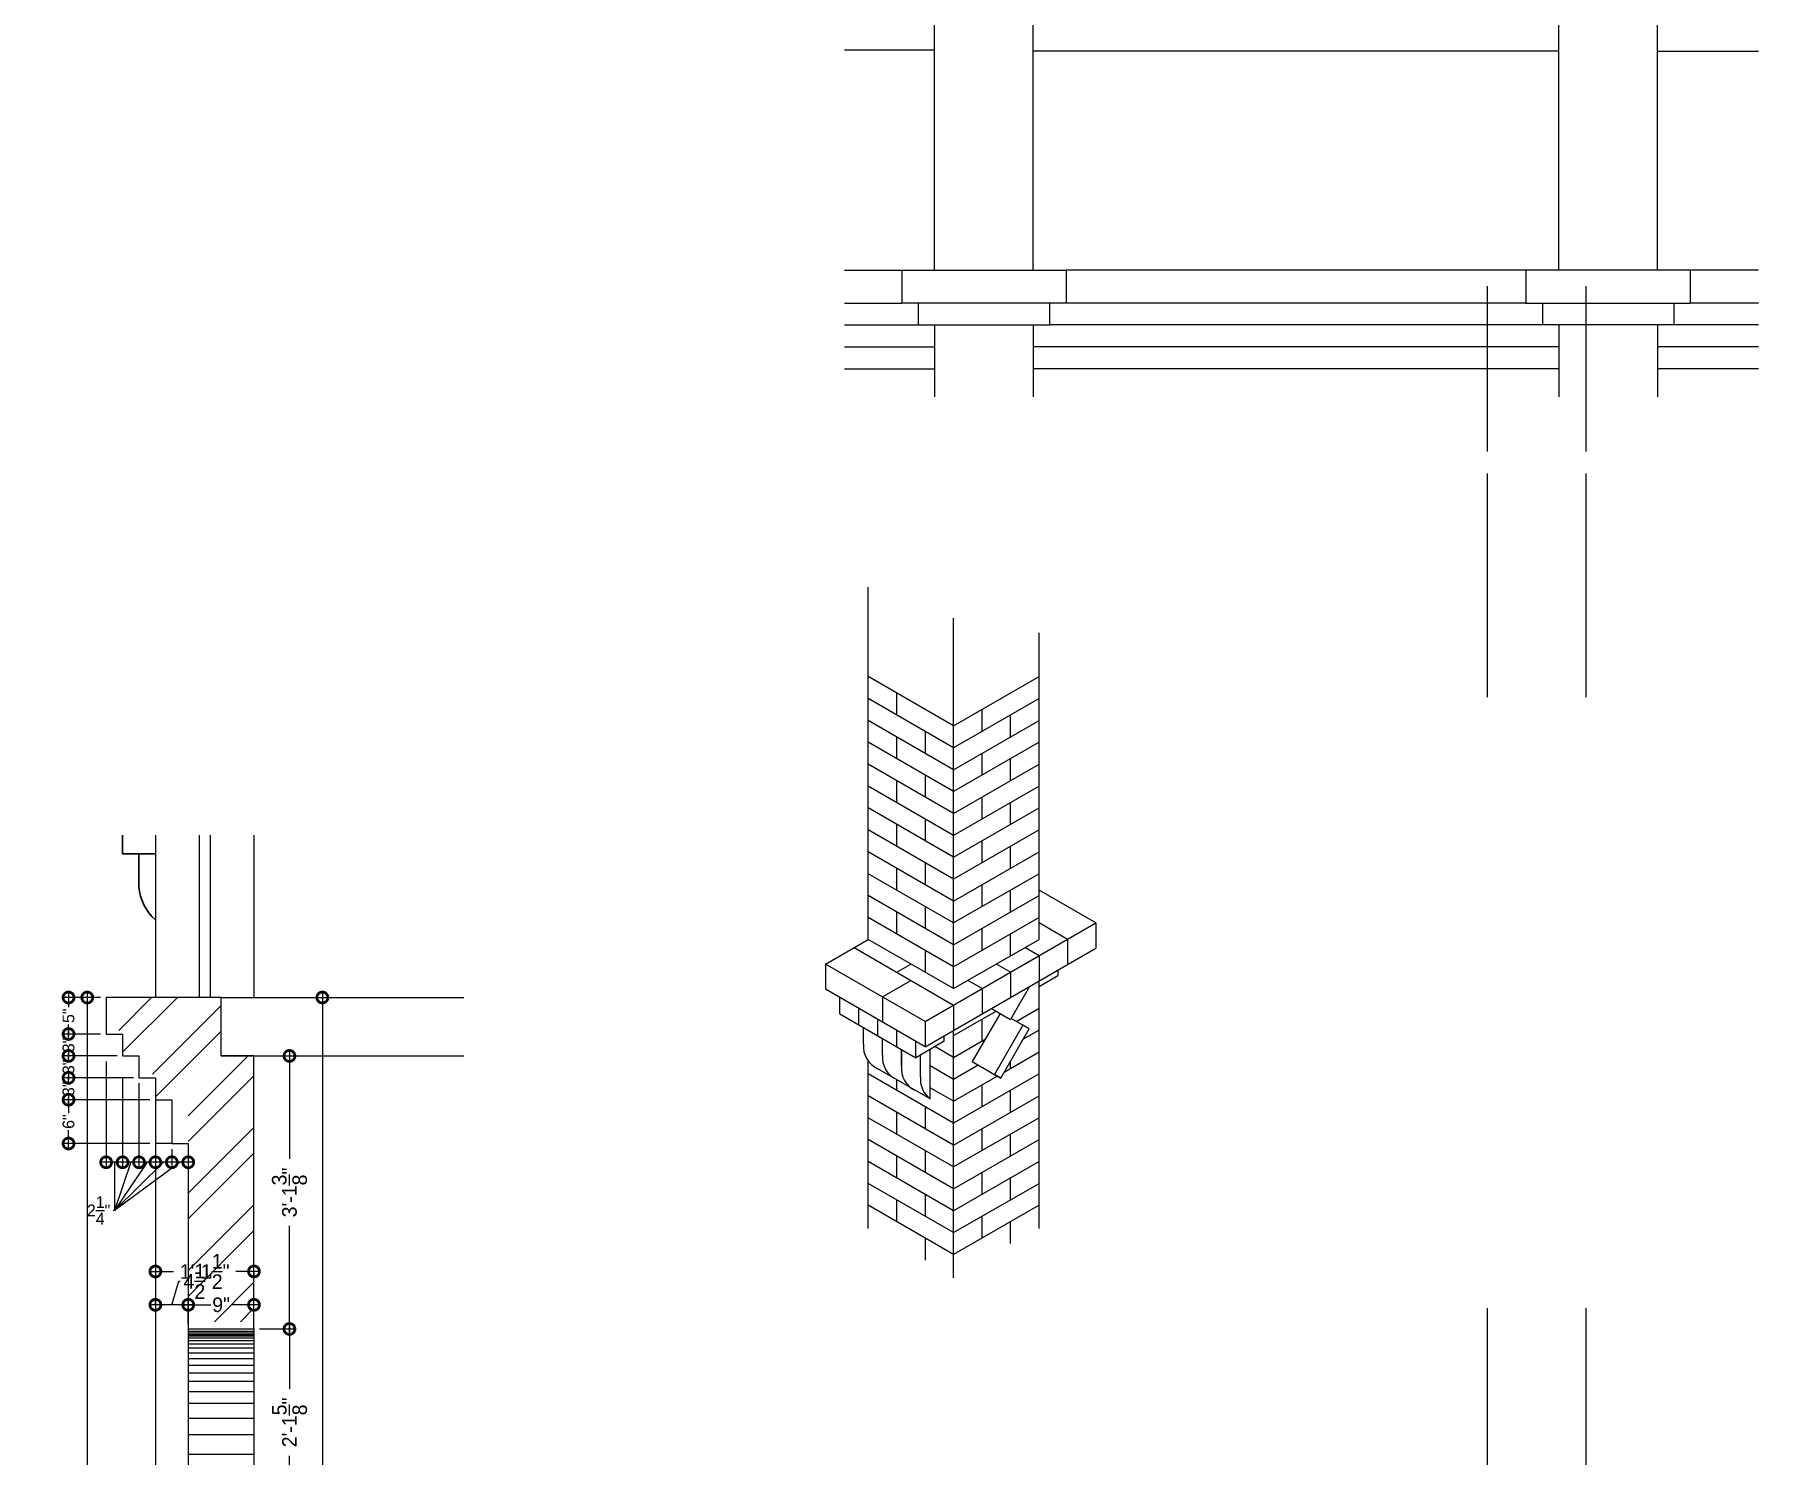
# Paper-space layout 'Layout3' of a CAD drawing. Header units: millimetres. Extents: x 394 to 1198, y 4 to 540.
# Drawn here: x 867.6 to 1103.7, y 111 to 305.7 of the extents above; entities that cross this region are included whole.
import ezdxf
from ezdxf.xclip import XClip

# ---------------------------------------------------------------- set-up
doc = ezdxf.new("R2010")
doc.units = ezdxf.units.MM
doc.header["$XCLIPFRAME"] = 0
doc.layers.get('0').update_dxf_attribs({"color": 254})
for name, color, linetype, lineweight in [('Dim', 7, 'Continuous', 9), ('Hatch', 252, 'Continuous', 0), ('Stair', 22, 'Continuous', 9)]:
    doc.layers.add(name, color=color, linetype=linetype, lineweight=lineweight)
for name, color, linetype in [('ele', 43, 'Continuous'), ('ele1', 1, 'Continuous'), ('Pillar', 30, 'Continuous'), ('Slab', 3, 'Continuous'), ('Text', 255, 'Continuous'), ('WALL', 40, 'Continuous')]:
    doc.layers.add(name, color=color, linetype=linetype)
doc.dimstyles.new('¾ Scale', dxfattribs={"dimtxt": 1.625, "dimasz": 3, "dimexe": 0.75, "dimexo": 0.75, "dimgap": 0.09, "dimtad": 0, "dimdec": 3, "dimzin": 3, "dimdsep": 46, "dimlunit": 4, "dimtxsty": 'Standard', "dimblk": 'DOTSMALL', "dimcen": 0.09, "dimdle": 0.75, "dimadec": 0, "dimazin": 0, "dimtfac": 1, "dimtdec": 3, "dimtmove": 1, "dimatfit": 3, "dimfxl": 1, "dimtolj": 1, "dimtzin": 0, "dimarcsym": 0})

# ---------------------------------------------------------------- blocks, each defined once
blk = doc.blocks.new('Cangry')
at = {"color": 0, "linetype": 'ByBlock', "lineweight": -2, "ltscale": 3}
for p, q in [((13.5, 0), (-13.5, 0)), ((13.5, -3), (13.5, 0)), ((-13.5, -3), (-13.5, 0)), ((-3.18, -3), (-13.5, -3)), ((-11.25, -3), (-11.25, -7.5)), ((0, -6), (-3.18, -3)), ((3.18, -3), (0, -6)), ((13.5, -3), (3.18, -3)), ((11.39, -3), (11.39, -7.5)), ((-6.75, -7.5), (-11.25, -7.5)), ((-9, -7.5), (-9, -12)), ((6.89, -7.5), (11.39, -7.5)), ((9.14, -7.5), (9.14, -12))]:
    blk.add_line(p, q, dxfattribs=at)
blk.add_lwpolyline([(0, -8.07), (-3.18, -11.25), (0, -14.43), (3.18, -11.25)], close=True, dxfattribs=at)
for centre, start, end in [((-2.45, -11.54), 184.0381, 229.092), ((2.59, -11.54), 310.908, 355.9619)]:
    blk.add_arc(centre, 6.57, start, end, dxfattribs=at)
blk = doc.blocks.new('Lemp')
at = {"color": 0, "linetype": 'ByBlock', "lineweight": -2, "ltscale": 3}
for p, q in [((0, 15.11), (-5.52, 11.07)), ((0, 15.11), (5.52, 11.07)), ((5.52, 11.07), (-5.52, 11.07)), ((-3.16, 11.07), (-3.16, 6.49)), ((3.16, 6.49), (3.16, 11.07)), ((-3.16, 6.49), (3.16, 6.49)), ((-1.85, 5), (-0.53, 3.51)), ((0.53, 6.49), (-0.53, 6.49)), ((-0.53, 6.49), (-0.53, 0.53)), ((0.53, 0.53), (0.53, 6.49)), ((1.85, 5), (0.53, 3.51))]:
    blk.add_line(p, q, dxfattribs=at)
blk.add_arc((0, 0.53), 0.527, 180, 0, dxfattribs=at)
for points in [[(-1.85, 5), (-2.58, 5.37), (-3.12, 5.3), (-3.24, 4.96), (-3.02, 4.45), (-2.73, 4.59)], [(-1.24, 4.31), (-1.4, 4.93), (-1.17, 5.42), (-0.71, 4.88), (-0.97, 4.64)], [(1.24, 4.31), (1.4, 4.93), (1.17, 5.42), (0.71, 4.88), (0.97, 4.64)], [(1.85, 5), (2.58, 5.37), (3.12, 5.3), (3.24, 4.96), (3.02, 4.45), (2.73, 4.59)], [(-0.53, 1.34), (-0.84, 2.47), (-1.26, 2.79), (-2.15, 2.61), (-2.15, 2.08), (-1.67, 2.25), (-1.43, 2.39)], [(0.53, 1.34), (0.84, 2.47), (1.26, 2.79), (2.15, 2.61), (2.15, 2.08), (1.67, 2.25), (1.43, 2.39)]]:
    blk.add_spline(points, degree=3, dxfattribs=at)
blk = doc.blocks.new('LINE')
at = {"color": 0, "linetype": 'ByBlock', "lineweight": -2}
blk.add_line((0, 0), (12, 0), dxfattribs=at)
blk = doc.blocks.new('Gutka')
at = {"color": 0, "linetype": 'ByBlock', "lineweight": -2}
blk.add_line((4.5, 7.5), (-4.5, 7.5), dxfattribs=at)
for points in [[(4.5, 10.5), (-4.5, 10.5), (-4.5, 7.5), (4.5, 7.5)], [(-2.25, 7.5), (2.25, 7.5), (2.25, 4.5), (-2.25, 4.5)], [(-1.125, 4.5), (1.125, 4.5), (1.125, 0), (-1.125, 0)]]:
    blk.add_lwpolyline(points, close=True, dxfattribs=at)
blk = doc.blocks.new('Arch-9')
at = {"color": 0, "linetype": 'ByBlock', "lineweight": -2}
blk.add_lwpolyline([(99, 0, 0.267949), (84.94, 24.36), (47.25, 46.57), (9.53, 24.34, 0.267572), (-4.5, 0), (0, 0, -0.267949), (11.81, 20.46), (47.25, 41.34), (82.69, 20.46, -0.267949), (94.5, 0)], format="xyb", close=True, dxfattribs=at)
blk = doc.blocks.new('A-Lines')
at = {"color": 0, "linetype": 'ByBlock', "lineweight": -2}
for p, q in [((0, 11.899), (1, 11.899)), ((0, 11.799), (1, 11.799)), ((0, 11.695), (1, 11.695)), ((0, 11.598), (1, 11.598)), ((0, 11.469), (1, 11.469)), ((0, 11.299), (1, 11.299)), ((0, 11.095), (1, 11.095)), ((0, 10.823), (1, 10.823)), ((0, 10.517), (1, 10.517)), ((0, 10.132), (1, 10.132)), ((0, 9.712), (1, 9.712)), ((0, 9.225), (1, 9.225)), ((0, 8.676), (1, 8.676)), ((0, 8.015), (1, 8.015)), ((0, 7.254), (1, 7.254)), ((0, 6.291), (1, 6.291)), ((0, 5.239), (1, 5.239)), ((0, 3.976), (1, 3.976)), ((0, 2.666), (1, 2.666)), ((0, 1.267), (1, 1.267))]:
    blk.add_line(p, q, dxfattribs=at)
blk = doc.blocks.new('_DotSmall')
at = {"layer": 'Text', "color": 0, "const_width": 0.5}
blk.add_lwpolyline([(-0.0625, 0, 1), (0.0625, 0, 1)], format="xyb", close=True, dxfattribs=at)
blk = doc.blocks.new('*D224')
at = {"layer": 'Defpoints', "color": 0, "transparency": 16777216}
for p in [(897.64, 128.37), (902.5, 128.37), (897.64, 102.78)]:
    blk.add_point(p, dxfattribs=at)
at = {"layer": 'Dim', "color": 0, "lineweight": -2, "transparency": 16777216}
for p, q in [((898.39, 128.37), (903.25, 128.37)), ((902.5, 129.12), (902.5, 120.16)), ((902.5, 102.03), (902.5, 110.98)), ((898.39, 102.78), (903.25, 102.78))]:
    blk.add_line(p, q, dxfattribs=at)
at = {"layer": 'Dim', "color": 0, "lineweight": -2, "transparency": 16777216, "xscale": 3, "yscale": 3, "zscale": 3}
for p, rotation in [((902.5, 128.37), 90), ((902.5, 102.78), 270)]:
    blk.add_blockref('_DotSmall', p, dxfattribs=dict(at, rotation=rotation))
at = {"layer": 'Dim', "color": 0, "transparency": 16777216, "insert": (902.5, 115.57), "char_height": 2, "attachment_point": 5, "rotation": 90}
blk.add_mtext('\\A1;2\'-1{\\H1x;\\S5/8;}"', dxfattribs=at)
blk = doc.blocks.new('*D225')
at = {"layer": 'Defpoints', "color": 0, "transparency": 16777216}
for p in [(897.64, 165.78), (902.5, 165.78), (897.64, 128.37)]:
    blk.add_point(p, dxfattribs=at)
at = {"layer": 'Dim', "color": 0, "lineweight": -2, "transparency": 16777216}
for p, q in [((898.39, 165.78), (903.25, 165.78)), ((902.5, 166.53), (902.5, 151.66)), ((902.5, 127.62), (902.5, 142.48)), ((898.39, 128.37), (903.25, 128.37))]:
    blk.add_line(p, q, dxfattribs=at)
at = {"layer": 'Dim', "color": 0, "lineweight": -2, "transparency": 16777216, "xscale": 3, "yscale": 3, "zscale": 3}
for p, rotation in [((902.5, 165.78), 90), ((902.5, 128.37), 270)]:
    blk.add_blockref('_DotSmall', p, dxfattribs=dict(at, rotation=rotation))
at = {"layer": 'Dim', "color": 0, "transparency": 16777216, "insert": (902.5, 147.07), "char_height": 2, "attachment_point": 5, "rotation": 90}
blk.add_mtext('\\A1;3\'-1{\\H1x;\\S3/8;}"', dxfattribs=at)
blk = doc.blocks.new('*D226')
at = {"layer": 'Defpoints', "color": 0, "transparency": 16777216}
for p in [(906.1, 173.78), (906.1, 33.78), (907.01, 33.78)]:
    blk.add_point(p, dxfattribs=at)
at = {"layer": 'Dim', "color": 0, "lineweight": -2, "transparency": 16777216}
for p, q in [((906.85, 173.78), (907.76, 173.78)), ((907.01, 174.53), (907.01, 108.03)), ((907.01, 33.03), (907.01, 99.52)), ((906.85, 33.78), (907.76, 33.78))]:
    blk.add_line(p, q, dxfattribs=at)
at = {"layer": 'Dim', "color": 0, "lineweight": -2, "transparency": 16777216, "xscale": 3, "yscale": 3, "zscale": 3}
for p, rotation in [((907.01, 173.78), 90), ((907.01, 33.78), 270)]:
    blk.add_blockref('_DotSmall', p, dxfattribs=dict(at, rotation=rotation))
at = {"layer": 'Dim', "color": 0, "transparency": 16777216, "insert": (907.01, 103.78), "char_height": 2, "attachment_point": 5, "rotation": 90}
blk.add_mtext('\\A1;11\'-8"', dxfattribs=at)
blk = doc.blocks.new('*D227')
at = {"layer": 'Defpoints', "color": 0, "transparency": 16777216}
for p in [(897.64, 131.68), (888.64, 128.37), (897.64, 128.37)]:
    blk.add_point(p, dxfattribs=at)
at = {"layer": 'Dim', "color": 0, "lineweight": -2, "transparency": 16777216}
for p, q in [((888.64, 129.12), (888.64, 132.43)), ((897.64, 129.12), (897.64, 132.43)), ((887.89, 131.68), (891.72, 131.68)), ((898.39, 131.68), (894.57, 131.68))]:
    blk.add_line(p, q, dxfattribs=at)
at = {"layer": 'Dim', "color": 0, "lineweight": -2, "transparency": 16777216, "xscale": 3, "yscale": 3, "zscale": 3, "rotation": 180}
blk.add_blockref('_DotSmall', (888.64, 131.68), dxfattribs=at)
at = {"layer": 'Dim', "color": 0, "lineweight": -2, "transparency": 16777216, "xscale": 3, "yscale": 3, "zscale": 3}
blk.add_blockref('_DotSmall', (897.64, 131.68), dxfattribs=at)
at = {"layer": 'Dim', "color": 0, "transparency": 16777216, "insert": (893.14, 131.68), "char_height": 2, "attachment_point": 5}
blk.add_mtext('\\A1;9"', dxfattribs=at)
blk = doc.blocks.new('*D228')
at = {"layer": 'Defpoints', "color": 0, "transparency": 16777216}
for p in [(884.14, 131.68), (884.14, 131.03), (888.64, 128.37)]:
    blk.add_point(p, dxfattribs=at)
at = {"layer": 'Dim', "color": 0, "lineweight": -2, "transparency": 16777216}
for p, q in [((886.39, 131.68), (887.36, 134.9)), ((887.36, 134.9), (887.54, 134.9)), ((884.14, 131.78), (884.14, 132.43)), ((888.64, 129.12), (888.64, 132.43)), ((889.39, 131.68), (883.39, 131.68))]:
    blk.add_line(p, q, dxfattribs=at)
at = {"layer": 'Dim', "color": 0, "lineweight": -2, "transparency": 16777216, "xscale": 3, "yscale": 3, "zscale": 3, "rotation": 180}
blk.add_blockref('_DotSmall', (884.14, 131.68), dxfattribs=at)
at = {"layer": 'Dim', "color": 0, "lineweight": -2, "transparency": 16777216, "xscale": 3, "yscale": 3, "zscale": 3}
blk.add_blockref('_DotSmall', (888.64, 131.68), dxfattribs=at)
at = {"layer": 'Dim', "color": 0, "transparency": 16777216, "insert": (889.96, 134.9), "char_height": 2, "attachment_point": 5}
blk.add_mtext('\\A1;4{\\H1x;\\S1/2;}"', dxfattribs=at)
blk = doc.blocks.new('*D229')
at = {"layer": 'Defpoints', "color": 0, "transparency": 16777216}
for p in [(884.14, 136.83), (884.14, 136.25), (897.64, 136.83)]:
    blk.add_point(p, dxfattribs=at)
at = {"layer": 'Dim', "color": 0, "lineweight": -2, "transparency": 16777216}
for p, q in [((883.39, 136.25), (886.64, 136.25)), ((884.14, 136.08), (884.14, 135.5)), ((898.39, 136.25), (895.15, 136.25)), ((897.64, 136.08), (897.64, 135.5))]:
    blk.add_line(p, q, dxfattribs=at)
at = {"layer": 'Dim', "color": 0, "lineweight": -2, "transparency": 16777216, "xscale": 3, "yscale": 3, "zscale": 3, "rotation": 180}
blk.add_blockref('_DotSmall', (884.14, 136.25), dxfattribs=at)
at = {"layer": 'Dim', "color": 0, "lineweight": -2, "transparency": 16777216, "xscale": 3, "yscale": 3, "zscale": 3}
blk.add_blockref('_DotSmall', (897.64, 136.25), dxfattribs=at)
at = {"layer": 'Dim', "color": 0, "transparency": 16777216, "insert": (890.89, 136.25), "char_height": 2, "attachment_point": 5}
blk.add_mtext('\\A1;1\'-1{\\H1x;\\S1/2;}"', dxfattribs=at)
blk = doc.blocks.new('*D230')
at = {"layer": 'Defpoints', "color": 0, "transparency": 16777216}
for p in [(877.39, 173.78), (874.8, 33.78), (879.64, 33.78)]:
    blk.add_point(p, dxfattribs=at)
at = {"layer": 'Dim', "color": 0, "lineweight": -2, "transparency": 16777216}
for p, q in [((876.64, 173.78), (874.05, 173.78)), ((874.8, 174.53), (874.8, 108.03)), ((874.8, 33.03), (874.8, 99.52)), ((878.89, 33.78), (874.05, 33.78))]:
    blk.add_line(p, q, dxfattribs=at)
at = {"layer": 'Dim', "color": 0, "lineweight": -2, "transparency": 16777216, "xscale": 3, "yscale": 3, "zscale": 3}
for p, rotation in [((874.8, 173.78), 90), ((874.8, 33.78), 270)]:
    blk.add_blockref('_DotSmall', p, dxfattribs=dict(at, rotation=rotation))
at = {"layer": 'Dim', "color": 0, "transparency": 16777216, "insert": (874.8, 103.78), "char_height": 2, "attachment_point": 5, "rotation": 90}
blk.add_mtext('\\A1;11\'-8"', dxfattribs=at)
blk = doc.blocks.new('*D250')
at = {"layer": 'Defpoints', "color": 0, "transparency": 16777216}
for p in [(877.39, 173.78), (872.24, 168.78), (877.39, 168.78)]:
    blk.add_point(p, dxfattribs=at)
at = {"layer": 'Dim', "color": 0, "lineweight": -2, "transparency": 16777216}
for p, q in [((876.64, 173.78), (871.49, 173.78)), ((872.24, 174.53), (872.24, 172.45)), ((872.24, 168.03), (872.24, 170.1)), ((876.64, 168.78), (871.49, 168.78))]:
    blk.add_line(p, q, dxfattribs=at)
at = {"layer": 'Dim', "color": 0, "lineweight": -2, "transparency": 16777216, "xscale": 3, "yscale": 3, "zscale": 3}
for p, rotation in [((872.24, 173.78), 90), ((872.24, 168.78), 270)]:
    blk.add_blockref('_DotSmall', p, dxfattribs=dict(at, rotation=rotation))
at = {"layer": 'Dim', "color": 0, "transparency": 16777216, "insert": (872.24, 171.28), "char_height": 1.625, "attachment_point": 5, "rotation": 90}
blk.add_mtext('\\A1;5"', dxfattribs=at)
blk = doc.blocks.new('*D251')
at = {"layer": 'Defpoints', "color": 0, "transparency": 16777216}
for p in [(877.39, 168.78), (872.24, 165.78), (879.64, 165.78)]:
    blk.add_point(p, dxfattribs=at)
at = {"layer": 'Dim', "color": 0, "lineweight": -2, "transparency": 16777216}
for p, q in [((876.64, 168.78), (871.49, 168.78)), ((872.24, 169.53), (872.24, 168.45)), ((878.89, 165.78), (871.49, 165.78)), ((872.24, 165.03), (872.24, 166.1))]:
    blk.add_line(p, q, dxfattribs=at)
at = {"layer": 'Dim', "color": 0, "lineweight": -2, "transparency": 16777216, "xscale": 3, "yscale": 3, "zscale": 3}
for p, rotation in [((872.24, 168.78), 90), ((872.24, 165.78), 270)]:
    blk.add_blockref('_DotSmall', p, dxfattribs=dict(at, rotation=rotation))
at = {"layer": 'Dim', "color": 0, "transparency": 16777216, "insert": (872.24, 167.28), "char_height": 1.625, "attachment_point": 5, "rotation": 90}
blk.add_mtext('\\A1;3"', dxfattribs=at)
blk = doc.blocks.new('*D252')
at = {"layer": 'Defpoints', "color": 0, "transparency": 16777216}
for p in [(879.64, 165.78), (872.24, 162.78), (881.89, 162.78)]:
    blk.add_point(p, dxfattribs=at)
at = {"layer": 'Dim', "color": 0, "lineweight": -2, "transparency": 16777216}
for p, q in [((878.89, 165.78), (871.49, 165.78)), ((872.24, 166.53), (872.24, 165.45)), ((872.24, 162.03), (872.24, 163.1)), ((881.14, 162.78), (871.49, 162.78))]:
    blk.add_line(p, q, dxfattribs=at)
at = {"layer": 'Dim', "color": 0, "lineweight": -2, "transparency": 16777216, "xscale": 3, "yscale": 3, "zscale": 3}
for p, rotation in [((872.24, 165.78), 90), ((872.24, 162.78), 270)]:
    blk.add_blockref('_DotSmall', p, dxfattribs=dict(at, rotation=rotation))
at = {"layer": 'Dim', "color": 0, "transparency": 16777216, "insert": (872.24, 164.28), "char_height": 1.625, "attachment_point": 5, "rotation": 90}
blk.add_mtext('\\A1;3"', dxfattribs=at)
blk = doc.blocks.new('*D253')
at = {"layer": 'Defpoints', "color": 0, "transparency": 16777216}
for p in [(881.89, 162.78), (872.24, 159.78), (884.14, 159.78)]:
    blk.add_point(p, dxfattribs=at)
at = {"layer": 'Dim', "color": 0, "lineweight": -2, "transparency": 16777216}
for p, q in [((872.24, 163.53), (872.24, 162.45)), ((881.14, 162.78), (871.49, 162.78)), ((883.39, 159.78), (871.49, 159.78)), ((872.24, 159.03), (872.24, 160.1))]:
    blk.add_line(p, q, dxfattribs=at)
at = {"layer": 'Dim', "color": 0, "lineweight": -2, "transparency": 16777216, "xscale": 3, "yscale": 3, "zscale": 3}
for p, rotation in [((872.24, 162.78), 90), ((872.24, 159.78), 270)]:
    blk.add_blockref('_DotSmall', p, dxfattribs=dict(at, rotation=rotation))
at = {"layer": 'Dim', "color": 0, "transparency": 16777216, "insert": (872.24, 161.28), "char_height": 1.625, "attachment_point": 5, "rotation": 90}
blk.add_mtext('\\A1;3"', dxfattribs=at)
blk = doc.blocks.new('*D254')
at = {"layer": 'Defpoints', "color": 0, "transparency": 16777216}
for p in [(884.14, 159.78), (872.24, 153.78), (884.14, 153.78)]:
    blk.add_point(p, dxfattribs=at)
at = {"layer": 'Dim', "color": 0, "lineweight": -2, "transparency": 16777216}
for p, q in [((883.39, 159.78), (871.49, 159.78)), ((872.24, 160.53), (872.24, 157.95)), ((883.39, 153.78), (871.49, 153.78)), ((872.24, 153.03), (872.24, 155.6))]:
    blk.add_line(p, q, dxfattribs=at)
at = {"layer": 'Dim', "color": 0, "lineweight": -2, "transparency": 16777216, "xscale": 3, "yscale": 3, "zscale": 3}
for p, rotation in [((872.24, 159.78), 90), ((872.24, 153.78), 270)]:
    blk.add_blockref('_DotSmall', p, dxfattribs=dict(at, rotation=rotation))
at = {"layer": 'Dim', "color": 0, "transparency": 16777216, "insert": (872.24, 156.78), "char_height": 1.625, "attachment_point": 5, "rotation": 90}
blk.add_mtext('\\A1;6"', dxfattribs=at)
blk = doc.blocks.new('*D255')
at = {"layer": 'Defpoints', "color": 0, "transparency": 16777216}
for p in [(877.39, 165.78), (879.64, 162.78), (877.39, 151.21)]:
    blk.add_point(p, dxfattribs=at)
at = {"layer": 'Dim', "color": 0, "lineweight": -2, "transparency": 16777216}
for p, q in [((877.39, 165.03), (877.39, 150.46)), ((879.64, 162.03), (879.64, 150.46)), ((880.39, 151.21), (876.64, 151.21)), ((878.52, 151.21), (878.53, 144.61)), ((878.53, 144.61), (878.35, 144.61))]:
    blk.add_line(p, q, dxfattribs=at)
at = {"layer": 'Dim', "color": 0, "lineweight": -2, "transparency": 16777216, "xscale": 3, "yscale": 3, "zscale": 3, "rotation": 180}
blk.add_blockref('_DotSmall', (877.39, 151.21), dxfattribs=at)
at = {"layer": 'Dim', "color": 0, "lineweight": -2, "transparency": 16777216, "xscale": 3, "yscale": 3, "zscale": 3}
blk.add_blockref('_DotSmall', (879.64, 151.21), dxfattribs=at)
at = {"layer": 'Dim', "color": 0, "transparency": 16777216, "insert": (876.36, 144.61), "char_height": 1.625, "attachment_point": 5}
blk.add_mtext('\\A1;2{\\H1x;\\S1/4;}"', dxfattribs=at)

psp = doc.layouts.new('Layout3')

# ---------------------------------------------------------------- hatches: boundary and pattern name
at = {"layer": 'Hatch'}
h = psp.add_hatch(dxfattribs=at)
h.set_pattern_fill('ANSI32', color=256, scale=20, style=0)
h.set_pattern_definition([(45, (711.284, 330.248), (-5.3033, 5.3033), []), (45, (714.819, 330.248), (-5.3033, 5.3033), [])])
h.paths.add_polyline_path([(897.642, 165.7753), (893.142, 165.7753), (893.142, 173.7753), (877.392, 173.7753), (877.392, 169.2753), (879.642, 169.2753), (879.642, 166.2753), (881.892, 166.2753), (881.892, 163.2753), (884.142, 163.2753), (884.142, 160.2753), (888.642, 160.2753), (888.642, 129.3695), (897.642, 129.3695)])

# ---------------------------------------------------------------- linework, layer by layer
at = {"layer": 'Dim', "lineweight": 18}
for p, q in [((981.7921, 181.743), (981.7921, 229.9961)), ((993.4834, 174.993), (993.4834, 225.7548)), ((1005.1748, 181.743), (1005.1748, 223.7339)), ((1012.969, 183.993), (1005.1748, 188.493)), ((989.5863, 170.493), (1012.969, 183.993)), ((1012.969, 183.993), (1012.969, 180.5289)), ((975.9464, 178.368), (981.7921, 181.743)), ((993.4834, 174.993), (981.7921, 181.743)), ((989.5863, 167.0289), (1012.969, 180.5289)), ((993.4834, 174.993), (1005.1748, 181.743)), ((989.5863, 170.493), (975.9464, 178.368)), ((975.9464, 178.368), (975.9464, 174.9039)), ((989.5863, 167.0289), (975.9464, 174.9039)), ((1003.8757, 175.2789), (1001.2776, 170.7789)), ((1005.1748, 142.1249), (1005.1748, 176.0289)), ((989.5863, 170.493), (989.5863, 167.0289)), ((998.6796, 172.2789), (1001.2776, 170.7789)), ((993.4834, 135.3749), (993.4834, 169.2789)), ((981.7921, 142.1249), (981.7921, 165.0605))]:
    psp.add_line(p, q, dxfattribs=at)
at = {"layer": 'Dim', "lineweight": 9}
for p, q in [((993.4834, 210.993), (981.7921, 217.743)), ((993.4834, 210.993), (1005.1748, 217.743)), ((985.6892, 212.493), (985.6892, 215.493)), ((993.4834, 207.993), (981.7921, 214.743)), ((1005.1748, 214.743), (993.4834, 207.993)), ((997.3805, 210.243), (997.3805, 213.243)), ((993.4834, 204.993), (981.7921, 211.743)), ((989.5863, 210.243), (989.5863, 207.243)), ((993.4834, 204.993), (1005.1748, 211.743)), ((1001.2776, 209.493), (1001.2776, 212.493)), ((993.4834, 201.993), (981.7921, 208.743)), ((985.6892, 206.493), (985.6892, 209.493)), ((1005.1748, 208.743), (993.4834, 201.993)), ((993.4834, 198.993), (981.7921, 205.743)), ((993.4834, 198.993), (1005.1748, 205.743)), ((997.3805, 204.243), (997.3805, 207.243)), ((1001.2776, 203.493), (1001.2776, 206.493)), ((985.6892, 200.493), (985.6892, 203.493)), ((989.5863, 204.243), (989.5863, 201.243)), ((993.4834, 195.993), (981.7921, 202.743)), ((1005.1748, 202.743), (993.4834, 195.993)), ((997.3805, 198.243), (997.3805, 201.243)), ((993.4834, 192.993), (981.7921, 199.743)), ((993.4834, 192.993), (1005.1748, 199.743)), ((1001.2776, 197.493), (1001.2776, 200.493)), ((993.4834, 189.993), (981.7921, 196.743)), ((985.6892, 194.493), (985.6892, 197.493)), ((989.5863, 198.243), (989.5863, 195.243)), ((1005.1748, 196.743), (993.4834, 189.993)), ((993.4834, 186.993), (981.7921, 193.743)), ((993.4834, 186.993), (1005.1748, 193.743)), ((997.3805, 192.243), (997.3805, 195.243)), ((1001.2776, 191.493), (1001.2776, 194.493)), ((985.6892, 188.493), (985.6892, 191.493)), ((989.5863, 192.243), (989.5863, 189.243)), ((993.4834, 183.993), (981.7921, 190.743)), ((1005.1748, 190.743), (993.4834, 183.993)), ((997.3805, 186.243), (997.3805, 189.243)), ((993.4834, 180.993), (981.7921, 187.743)), ((993.4834, 180.993), (1005.1748, 187.743)), ((1001.2776, 185.493), (1001.2776, 188.493)), ((993.4834, 177.993), (981.7921, 184.743)), ((985.6892, 182.493), (985.6892, 185.493)), ((989.5863, 186.243), (989.5863, 183.243)), ((1005.1748, 184.743), (993.4834, 177.993)), ((997.3805, 180.243), (997.3805, 183.243)), ((1001.2776, 179.493), (1001.2776, 182.493)), ((1009.0719, 181.743), (1005.1748, 183.993)), ((979.8435, 180.618), (993.4834, 172.743)), ((989.5863, 180.243), (989.5863, 177.243)), ((1005.1748, 179.493), (1003.2262, 180.618)), ((1005.1748, 179.493), (1005.1748, 176.0289)), ((1009.0719, 181.743), (1009.0719, 178.2789)), ((985.6892, 177.243), (987.6377, 178.368)), ((1001.2776, 177.243), (999.3291, 178.368)), ((1001.2776, 177.243), (1001.2776, 173.7789)), ((1007.7728, 177.5289), (1007.7728, 176.7789)), ((983.7406, 173.868), (987.6377, 176.118)), ((997.3805, 174.993), (995.432, 176.118)), ((997.3805, 174.993), (997.3805, 171.5289)), ((1005.1748, 175.2789), (1007.7728, 176.7789)), ((977.895, 171.5289), (977.895, 173.7789)), ((977.895, 171.5289), (977.895, 173.7789)), ((983.7406, 173.868), (983.7406, 170.4039)), ((993.4834, 172.743), (993.4834, 169.2789)), ((977.895, 171.5289), (988.2873, 165.5289)), ((980.493, 170.0289), (980.493, 172.2789)), ((983.0911, 168.5289), (983.0911, 170.7789)), ((993.4834, 168.5674), (999.2957, 171.9232)), ((997.3805, 167.8174), (997.3805, 170.8174)), ((1002.0538, 170.5156), (1005.1748, 172.3174)), ((981.1426, 167.4039), (981.1426, 169.6539)), ((983.7406, 165.9039), (983.7406, 168.1539)), ((985.6892, 167.0289), (985.6892, 169.2789)), ((992.1844, 167.7789), (988.2873, 165.5289)), ((988.2873, 165.5289), (988.2873, 167.7789)), ((992.1844, 167.7789), (992.1844, 168.5289)), ((993.4834, 165.5674), (997.7905, 168.0542)), ((1002.9532, 169.9963), (999.0561, 163.2463)), ((1003.8193, 169.4963), (1002.9532, 169.9963)), ((1005.1748, 169.3174), (1002.9867, 168.0542)), ((986.3387, 166.6539), (986.3387, 164.4039)), ((986.3387, 164.4039), (986.3387, 166.6539)), ((988.9368, 162.9039), (988.9368, 165.9039)), ((990.2806, 159.878), (990.2806, 166.6797)), ((993.4834, 165.5674), (990.9188, 167.0482)), ((1000.3886, 163.5542), (1005.1748, 166.3174)), ((1001.2776, 167.0674), (1001.2546, 167.0542)), ((993.4834, 156.5674), (981.7921, 163.3174)), ((990.2806, 159.878), (983.0911, 164.0289)), ((993.4834, 162.5674), (990.2806, 164.4166)), ((996.8576, 164.5156), (993.4834, 162.5674)), ((1005.1748, 163.3174), (993.4834, 156.5674)), ((993.4834, 159.5674), (999.4557, 163.0156)), ((999.9222, 162.7463), (999.0561, 163.2463)), ((1001.2776, 164.0674), (1001.2776, 165.094)), ((985.6892, 161.0674), (985.6892, 162.5289)), ((993.4834, 159.5674), (990.2806, 161.4166)), ((997.3805, 158.8174), (997.3805, 161.8174)), ((1001.2776, 158.0674), (1001.2776, 161.0674)), ((993.4834, 153.5674), (981.7921, 160.3174)), ((989.5863, 158.8174), (989.5863, 155.8174)), ((993.4834, 153.5674), (1005.1748, 160.3174)), ((993.4834, 150.5674), (981.7921, 157.3174)), ((985.6892, 155.0674), (985.6892, 158.0674)), ((1005.1748, 157.3174), (993.4834, 150.5674)), ((993.4834, 147.5674), (981.7921, 154.3174)), ((993.4834, 147.5674), (1005.1748, 154.3174)), ((997.3805, 152.8174), (997.3805, 155.8174)), ((1001.2776, 152.0674), (1001.2776, 155.0674)), ((993.4834, 144.5674), (981.7921, 151.3174)), ((985.6892, 149.0674), (985.6892, 152.0674)), ((989.5863, 152.8174), (989.5863, 149.8174)), ((1005.1748, 151.3174), (993.4834, 144.5674)), ((997.3805, 146.8174), (997.3805, 149.8174)), ((1001.2776, 146.0674), (1001.2776, 149.0674)), ((993.4834, 141.5674), (981.7921, 148.3174)), ((989.5863, 146.8174), (989.5863, 143.8174)), ((993.4834, 141.5674), (1005.1748, 148.3174)), ((993.4834, 138.5674), (981.7921, 145.3174)), ((985.6892, 143.0674), (985.6892, 146.0674)), ((1005.1748, 145.3174), (993.4834, 138.5674)), ((997.3805, 140.8174), (997.3805, 143.8174)), ((1001.2776, 140.0674), (1001.2776, 143.0674)), ((989.5863, 140.8174), (989.5863, 137.8174))]:
    psp.add_line(p, q, dxfattribs=at)
at = {"layer": 'Dim'}
for p, q in [((879.642, 162.7753), (879.642, 150.462)), ((881.892, 162.0253), (881.892, 150.462)), ((881.892, 162.0253), (881.892, 150.462)), ((884.142, 159.0253), (884.142, 150.462)), ((884.142, 159.0253), (884.142, 150.462)), ((887.517, 151.212), (878.5308, 144.6145)), ((885.267, 151.212), (878.5308, 144.6145)), ((883.017, 151.212), (878.5308, 144.6145)), ((880.767, 151.212), (878.5308, 144.6057)), ((882.642, 151.212), (878.892, 151.212)), ((884.892, 151.212), (881.142, 151.212)), ((887.142, 151.212), (883.392, 151.212)), ((889.392, 151.212), (885.642, 151.212)), ((886.392, 153.0253), (886.392, 150.462)), ((886.392, 153.0253), (886.392, 150.462)), ((888.642, 153.0253), (888.642, 150.462))]:
    psp.add_line(p, q, dxfattribs=at)
at = {"layer": 'Dim', "lineweight": 18}
psp.add_lwpolyline([(999.8421, 171.6077), (996.025, 164.9963), (999.9222, 162.7463), (1003.8193, 169.4963), (1001.3577, 170.9175)], dxfattribs=at)
at = {"layer": 'Dim', "lineweight": 9}
for centre, end in [((984.4349, 167.0547), 246.053175), ((987.033, 165.5547), 246.053175), ((989.6311, 164.0547), 246.053175), ((992.2292, 162.5547), 233.946825)]:
    psp.add_arc(centre, 3.3109, 173.946825, end, dxfattribs=at)
at = {"layer": 'ele', "linetype": 'ByBlock', "lineweight": -2}
for p, q in [((978.5235, 303.5847), (990.8726, 303.5847)), ((1076.3726, 303.418), (1004.3726, 303.418)), ((1089.8726, 303.418), (1103.7306, 303.418)), ((978.5235, 273.418), (986.3726, 273.418)), ((1071.8726, 273.418), (1008.8726, 273.418)), ((1103.7306, 273.418), (1094.3726, 273.418)), ((978.5235, 268.918), (986.3726, 268.918)), ((1071.8726, 268.918), (1008.8726, 268.918)), ((1103.7306, 268.918), (1094.3726, 268.918)), ((978.5235, 265.918), (988.6226, 265.918)), ((1074.1226, 265.918), (1006.6226, 265.918)), ((1103.7306, 265.918), (1092.1226, 265.918)), ((978.5235, 262.918), (990.8726, 262.918)), ((1076.3726, 262.918), (1004.3726, 262.918)), ((1103.7306, 262.918), (1089.8726, 262.918)), ((978.5235, 259.918), (990.8726, 259.918)), ((1076.3726, 259.918), (1004.3726, 259.918)), ((1103.7306, 259.918), (1089.8726, 259.918))]:
    psp.add_line(p, q, dxfattribs=at)
at = {"layer": 'ele', "linetype": 'Continuous', "lineweight": 30, "ltscale": 3}
for p, q in [((879.642, 196.007), (879.642, 193.442)), ((884.142, 193.442), (879.642, 193.442)), ((881.892, 193.442), (881.892, 188.942))]:
    psp.add_line(p, q, dxfattribs=at)
psp.add_arc((888.4418, 189.4043), 6.5661, 184.038071, 229.092031, dxfattribs=at)
at = {"layer": 'ele1'}
for p, q in [((986.3726, 273.418), (986.3726, 268.918)), ((986.3726, 273.418), (1008.8726, 273.418)), ((1008.8726, 273.418), (1008.8726, 268.918)), ((1071.8726, 273.418), (1071.8726, 268.918)), ((1094.3726, 273.418), (1071.8726, 273.418)), ((1094.3726, 273.418), (1094.3726, 268.918)), ((1008.8726, 268.918), (986.3726, 268.918)), ((988.6226, 268.918), (988.6226, 265.918)), ((1006.6226, 268.918), (1006.6226, 265.918)), ((1071.8726, 268.918), (1094.3726, 268.918)), ((1074.1226, 268.918), (1074.1226, 265.918)), ((1092.1226, 268.918), (1092.1226, 265.918)), ((988.6226, 265.918), (1006.6226, 265.918)), ((1092.1226, 265.918), (1074.1226, 265.918))]:
    psp.add_line(p, q, dxfattribs=at)
at = {"layer": 'Pillar'}
for p, q in [((990.8726, 265.918), (990.8726, 256.0908)), ((1004.3726, 265.918), (1004.3726, 256.0908)), ((1076.3726, 265.918), (1076.3726, 256.0908)), ((1089.8726, 265.918), (1089.8726, 256.0908)), ((884.142, 196.007), (884.142, 173.7753)), ((884.142, 196.007), (884.142, 173.7753)), ((897.642, 196.007), (897.642, 173.7753)), ((884.142, 160.2753), (884.142, 102.7753)), ((886.392, 153.7753), (884.142, 153.7753)), ((888.642, 128.3695), (888.642, 102.7753)), ((897.642, 128.3695), (897.642, 33.7753))]:
    psp.add_line(p, q, dxfattribs=at)
at = {"layer": 'Slab'}
for p, q in [((893.142, 173.7753), (926.4087, 173.7753)), ((893.142, 165.7753), (926.4087, 165.7753))]:
    psp.add_line(p, q, dxfattribs=at)
at = {"layer": 'Stair', "lineweight": -2}
for p, q in [((890.142, 196.007), (890.142, 173.7753)), ((891.642, 196.007), (891.642, 173.7753))]:
    psp.add_line(p, q, dxfattribs=at)
at = {"layer": 'WALL'}
psp.add_lwpolyline([(897.642, 165.7753), (893.142, 165.7753), (893.142, 173.7753), (877.392, 173.7753), (877.392, 168.7753), (879.642, 168.7753), (879.642, 165.7753), (881.892, 165.7753), (881.892, 162.7753), (884.142, 162.7753), (884.142, 159.7753), (886.392, 159.7753), (886.392, 153.7753), (888.642, 153.7753), (888.642, 128.3695), (897.642, 128.3695), (897.642, 165.7753)], dxfattribs=at)

# ---------------------------------------------------------------- block references
at = {"layer": 'Dim', "xscale": 3, "yscale": 3, "zscale": 3, "rotation": 180}
for p in [(879.642, 151.212), (881.892, 151.212), (884.142, 151.212), (886.392, 151.212)]:
    psp.add_blockref('_DotSmall', p, dxfattribs=at)
at = {"layer": 'Dim', "xscale": 3, "yscale": 3, "zscale": 3}
for p in [(881.892, 151.212), (884.142, 151.212), (886.392, 151.212), (888.642, 151.212)]:
    psp.add_blockref('_DotSmall', p, dxfattribs=at)
at = {"layer": 'ele'}
ref = psp.add_blockref('Lemp', (987.866, 112.532), dxfattribs=dict(at, row_count=2, column_count=2, row_spacing=140, column_spacing=85.5))
XClip(ref).set_block_clipping_path([(61.9705387775, -37.6007886016), (110.0423510309, 18.6999914033)])
ref = psp.add_blockref('Cangry', (987.866, 108.6024), dxfattribs=dict(at, row_count=2, column_count=2, row_spacing=140, column_spacing=85.5))
XClip(ref).set_block_clipping_path([(61.9705387774, -33.6711723744), (110.0423510309, 22.6296076306)])
at = {"layer": 'ele1'}
ref = psp.add_blockref('Arch-9', (810.2831, 102.7753), dxfattribs=dict(at, row_count=2, column_count=1, row_spacing=140, column_spacing=0))
XClip(ref).set_block_clipping_path([(-118.0985831644, -87.3271540651), (7.1085433672, 78.7282955511)])
ref = psp.add_blockref('Gutka', (987.866, 81.6001), dxfattribs=dict(at, row_count=2, column_count=2, row_spacing=140, column_spacing=85.5))
XClip(ref).set_block_clipping_path([(61.9705387775, -6.6688080863), (110.042351031, 49.6319719187)])
at = {"layer": 'Hatch', "xscale": 9, "yscale": 2.125, "zscale": 9}
psp.add_blockref('A-Lines', (888.642, 102.7753), dxfattribs=at)
at = {"layer": 'Pillar'}
ref = psp.add_blockref('LINE', (990.8726, 273.418), dxfattribs=dict(at, xscale=-5.5, yscale=4.690000000000509, zscale=4.69, rotation=270, row_count=2, column_count=2, row_spacing=13.5, column_spacing=-140))
XClip(ref).set_block_clipping_path([(-3.1052247429, -2.6330751674), (26.653816407, 24.0635402977)])
ref = psp.add_blockref('LINE', (1076.3726, 273.418), dxfattribs=dict(at, xscale=-5.5, yscale=4.690000000000509, zscale=4.69, rotation=270, row_count=2, column_count=2, row_spacing=13.5, column_spacing=-140))
XClip(ref).set_block_clipping_path([(-3.1052247429, -20.8633523529), (26.653816407, 5.8332631123)])
ref = psp.add_blockref('LINE', (1066.616, 108.6024), dxfattribs=dict(at, xscale=-4.700000000000728, yscale=4.690000000000509, zscale=4.69, rotation=270, row_count=2, column_count=2, row_spacing=13.5, column_spacing=-140))
XClip(ref).set_block_clipping_path([(-7.1640792286, -3.577710282), (4.8148101342, 6.672143077)])
ref = psp.add_blockref('LINE', (1066.616, 38.6024), dxfattribs=dict(at, xscale=-5.579999999999927, yscale=4.690000000000509, zscale=4.69, rotation=270, row_count=2, column_count=2, row_spacing=13.5, column_spacing=-140))
XClip(ref).set_block_clipping_path([(6.5105425852, -3.577710282), (16.6002881058, 6.672143077)])

# ---------------------------------------------------------------- dimensions: what is measured, and where the dimension line sits
at = {"layer": 'Dim'}
for base, p1, p2, picture, middle in [((872.2366, 168.7753), (877.392, 173.7753), (877.392, 168.7753), '*D250', (872.2366, 171.2753)), ((872.2366, 165.7753), (877.392, 168.7753), (879.642, 165.7753), '*D251', (872.2366, 167.2753)), ((872.2366, 162.7753), (879.642, 165.7753), (881.892, 162.7753), '*D252', (872.2366, 164.2753)), ((872.2366, 159.7753), (881.892, 162.7753), (884.142, 159.7753), '*D253', (872.2366, 161.2753)), ((872.2366, 153.7753), (884.142, 159.7753), (884.142, 153.7753), '*D254', (872.2366, 156.7753))]:
    dim = psp.add_linear_dim(base=base, p1=p1, p2=p2, angle=90, dimstyle='¾ Scale', dxfattribs=at)
    dim.commit()
    dim.dimension.update_dxf_attribs({"geometry": picture, "text_midpoint": middle})
for base, p1, p2, picture, middle in [((874.7965, 33.7753), (877.392, 173.7753), (879.642, 33.7753), '*D230', (874.7965, 103.7753)), ((907.0065, 33.7753), (906.0972, 173.7753), (906.0972, 33.7753), '*D226', (907.0065, 103.7753)), ((902.5019, 165.7753), (897.642, 128.3695), (897.642, 165.7753), '*D225', (902.5019, 147.0724)), ((902.5019, 128.3695), (897.642, 102.7753), (897.642, 128.3695), '*D224', (902.5019, 115.5724))]:
    dim = psp.add_linear_dim(base=base, p1=p1, p2=p2, angle=90, dimstyle='¾ Scale', override={"dimtxt": 2}, dxfattribs=at)
    dim.commit()
    dim.dimension.update_dxf_attribs({"geometry": picture, "text_midpoint": middle})
dim = psp.add_linear_dim(base=(877.392, 151.212), p1=(879.642, 162.7753), p2=(877.392, 165.7753), dimstyle='¾ Scale', dxfattribs=at)
dim.commit()
dim.dimension.update_dxf_attribs({"geometry": '*D255', "text_midpoint": (878.2608, 144.6145), "dimtype": 160})
for base, p1, p2, picture, middle in [((884.142, 136.2458), (897.642, 136.8277), (884.142, 136.8277), '*D229', (890.892, 136.2458)), ((884.142, 131.6793), (888.642, 128.3695), (884.142, 131.0253), '*D228', (887.6275, 134.8977)), ((897.642, 131.6793), (888.642, 128.3695), (897.642, 128.3695), '*D227', (893.142, 131.6793))]:
    dim = psp.add_linear_dim(base=base, p1=p1, p2=p2, dimstyle='¾ Scale', override={"dimtxt": 2}, dxfattribs=at)
    dim.commit()
    dim.dimension.update_dxf_attribs({"geometry": picture, "text_midpoint": middle})

doc.saveas('drawing.dxf')
